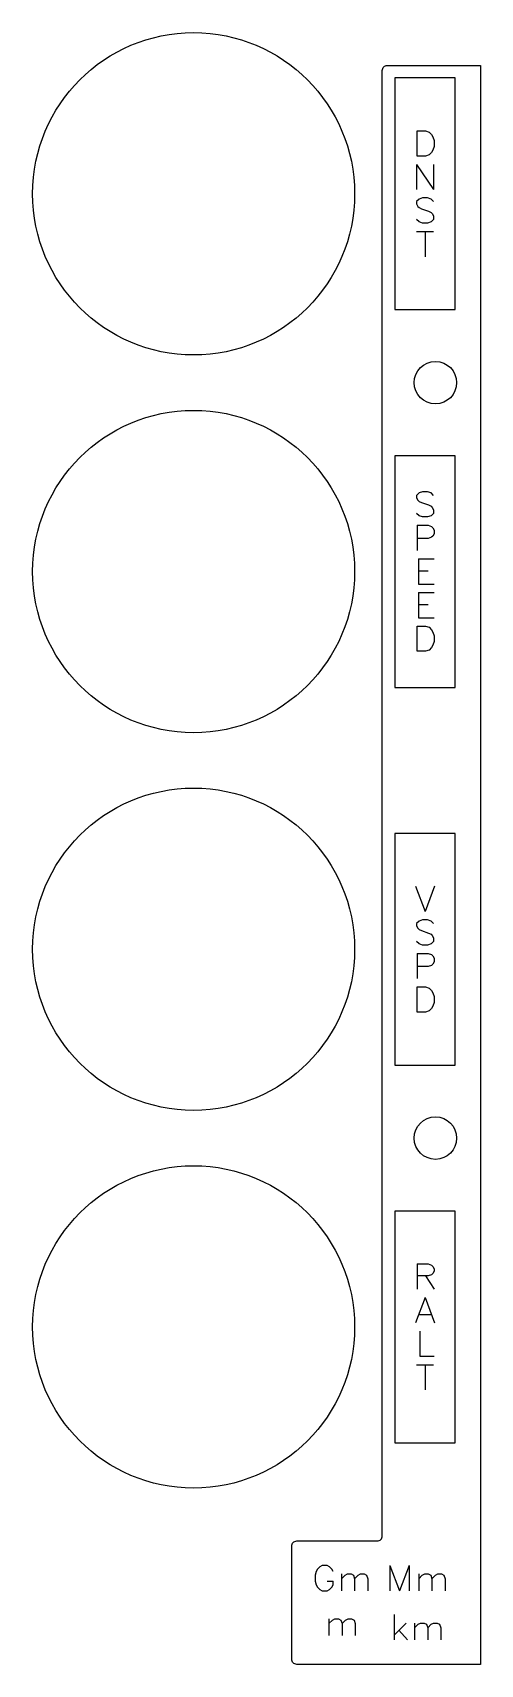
# Model space of a CAD drawing. Header units: millimetres. Extents: x -32 to 57, y -292 to 32.
import ezdxf

# ---------------------------------------------------------------- set-up
doc = ezdxf.new("R2010")
doc.units = ezdxf.units.MM
doc.layers.get('0').update_dxf_attribs({"linetype": 'CONTINUOUS'})

msp = doc.modelspace()

# ---------------------------------------------------------------- linework, layer by layer
for p, q in [((44.33, 5.83), (44.33, 0.83)), ((44.33, 5.83), (47.67, 0.83)), ((47.67, 5.83), (47.67, 0.83)), ((44.81, -1.07), (44.33, -1.55)), ((44.33, -1.55), (44.33, -2.02)), ((44.33, -2.02), (44.57, -2.5)), ((44.57, -2.5), (44.81, -2.74)), ((45.52, -0.83), (44.81, -1.07)), ((44.81, -2.74), (45.29, -2.98)), ((45.29, -2.98), (46.71, -3.45)), ((46.48, -0.83), (45.52, -0.83)), ((47.19, -1.07), (46.48, -0.83)), ((47.67, -1.55), (47.19, -1.07)), ((44.81, -5.6), (44.33, -5.12)), ((45.52, -5.83), (44.81, -5.6)), ((46.48, -5.83), (45.52, -5.83)), ((47.19, -5.6), (46.48, -5.83)), ((46.71, -3.45), (47.19, -3.69)), ((47.19, -3.69), (47.43, -3.93)), ((47.67, -5.12), (47.19, -5.6)), ((47.43, -3.93), (47.67, -4.4)), ((47.67, -4.4), (47.67, -5.12)), ((44.33, -7.5), (47.67, -7.5)), ((46, -7.5), (46, -12.5)), ((44.81, -59.4), (44.33, -59.88)), ((44.33, -59.88), (44.33, -60.36)), ((44.33, -60.36), (44.57, -60.83)), ((44.57, -60.83), (44.81, -61.07)), ((45.52, -59.17), (44.81, -59.4)), ((44.81, -61.07), (45.29, -61.31)), ((45.29, -61.31), (46.71, -61.79)), ((46.48, -59.17), (45.52, -59.17)), ((47.19, -59.4), (46.48, -59.17)), ((47.67, -59.88), (47.19, -59.4)), ((44.81, -63.93), (44.33, -63.45)), ((45.52, -64.17), (44.81, -63.93)), ((46.48, -64.17), (45.52, -64.17)), ((47.19, -63.93), (46.48, -64.17)), ((46.71, -61.79), (47.19, -62.02)), ((47.19, -62.02), (47.43, -62.26)), ((47.67, -63.45), (47.19, -63.93)), ((47.43, -62.26), (47.67, -62.74)), ((47.67, -62.74), (47.67, -63.45)), ((44.45, -65.83), (44.45, -70.83)), ((44.45, -65.83), (46.6, -65.83)), ((46.6, -65.83), (47.31, -66.07)), ((47.31, -66.07), (47.55, -66.31)), ((47.55, -67.98), (47.31, -68.21)), ((47.55, -66.31), (47.79, -66.79)), ((47.79, -67.5), (47.55, -67.98)), ((47.79, -66.79), (47.79, -67.5)), ((46.6, -68.45), (44.45, -68.45)), ((47.31, -68.21), (46.6, -68.45)), ((44.69, -72.5), (44.69, -77.5)), ((44.69, -72.5), (47.79, -72.5)), ((44.69, -74.88), (46.6, -74.88)), ((44.69, -77.5), (47.79, -77.5)), ((44.69, -79.17), (44.69, -84.17)), ((44.69, -79.17), (47.79, -79.17)), ((44.69, -81.55), (46.6, -81.55)), ((44.69, -84.17), (47.79, -84.17)), ((44.1, -137.5), (46, -142.5)), ((47.9, -137.5), (46, -142.5)), ((44.81, -144.4), (44.33, -144.88)), ((44.33, -144.88), (44.33, -145.36)), ((44.33, -145.36), (44.57, -145.83)), ((45.52, -144.17), (44.81, -144.4)), ((46.48, -144.17), (45.52, -144.17)), ((47.19, -144.4), (46.48, -144.17)), ((47.67, -144.88), (47.19, -144.4)), ((44.81, -148.93), (44.33, -148.45)), ((44.57, -145.83), (44.81, -146.07)), ((44.81, -146.07), (45.29, -146.31)), ((45.52, -149.17), (44.81, -148.93)), ((45.29, -146.31), (46.71, -146.79)), ((47.19, -148.93), (46.48, -149.17)), ((46.71, -146.79), (47.19, -147.02)), ((47.19, -147.02), (47.43, -147.26)), ((47.67, -148.45), (47.19, -148.93)), ((47.43, -147.26), (47.67, -147.74)), ((47.67, -147.74), (47.67, -148.45)), ((44.45, -150.83), (44.45, -155.83)), ((44.45, -150.83), (46.6, -150.83)), ((46.48, -149.17), (45.52, -149.17)), ((46.6, -150.83), (47.31, -151.07)), ((47.31, -151.07), (47.55, -151.31)), ((47.55, -151.31), (47.79, -151.79)), ((47.79, -151.79), (47.79, -152.5)), ((46.6, -153.45), (44.45, -153.45)), ((47.31, -153.21), (46.6, -153.45)), ((47.55, -152.98), (47.31, -153.21)), ((47.79, -152.5), (47.55, -152.98)), ((44.45, -212.5), (44.45, -217.5)), ((44.45, -212.5), (46.6, -212.5)), ((46.6, -212.5), (47.31, -212.74)), ((47.31, -212.74), (47.55, -212.98)), ((47.55, -212.98), (47.79, -213.45)), ((47.79, -213.45), (47.79, -213.93)), ((46.6, -214.88), (44.45, -214.88)), ((46.12, -214.88), (47.79, -217.5)), ((47.31, -214.64), (46.6, -214.88)), ((47.55, -214.4), (47.31, -214.64)), ((47.79, -213.93), (47.55, -214.4)), ((46, -219.17), (44.1, -224.17)), ((46, -219.17), (47.9, -224.17)), ((44.81, -222.5), (47.19, -222.5)), ((44.93, -225.83), (44.93, -230.83)), ((44.33, -232.5), (47.67, -232.5)), ((44.93, -230.83), (47.79, -230.83)), ((46, -232.5), (46, -237.5)), ((24.38, -273.57), (24.14, -274.28)), ((24.14, -274.28), (24.14, -275.47)), ((24.62, -273.09), (24.38, -273.57)), ((25.1, -272.61), (24.62, -273.09)), ((25.57, -272.37), (25.1, -272.61)), ((26.52, -272.37), (25.57, -272.37)), ((27, -272.61), (26.52, -272.37)), ((27.48, -273.09), (27, -272.61)), ((27.71, -273.57), (27.48, -273.09)), ((29.38, -274.04), (29.38, -277.37)), ((29.38, -274.99), (30.1, -274.28)), ((30.1, -274.28), (30.57, -274.04)), ((30.57, -274.04), (31.29, -274.04)), ((31.29, -274.04), (31.76, -274.28)), ((31.76, -274.28), (32, -274.99)), ((32, -274.99), (32.71, -274.28)), ((32, -274.99), (32, -277.37)), ((32.71, -274.28), (33.19, -274.04)), ((33.19, -274.04), (33.9, -274.04)), ((33.9, -274.04), (34.38, -274.28)), ((34.38, -274.28), (34.62, -274.99)), ((34.62, -274.99), (34.62, -277.37)), ((39.02, -272.37), (39.02, -277.37)), ((39.02, -272.37), (40.93, -277.37)), ((42.83, -272.37), (40.93, -277.37)), ((42.83, -272.37), (42.83, -277.37)), ((44.74, -274.04), (44.74, -277.37)), ((44.74, -274.99), (45.45, -274.28)), ((45.45, -274.28), (45.93, -274.04)), ((45.93, -274.04), (46.64, -274.04)), ((46.64, -274.04), (47.12, -274.28)), ((47.12, -274.28), (47.36, -274.99)), ((47.36, -274.99), (48.07, -274.28)), ((47.36, -274.99), (47.36, -277.37)), ((48.07, -274.28), (48.55, -274.04)), ((48.55, -274.04), (49.26, -274.04)), ((49.26, -274.04), (49.74, -274.28)), ((49.74, -274.28), (49.98, -274.99)), ((49.98, -274.99), (49.98, -277.37)), ((24.14, -275.47), (24.38, -276.18)), ((24.38, -276.18), (24.62, -276.66)), ((24.62, -276.66), (25.1, -277.14)), ((25.1, -277.14), (25.57, -277.37)), ((25.57, -277.37), (26.52, -277.37)), ((26.52, -275.47), (27.71, -275.47)), ((26.52, -277.37), (27, -277.14)), ((27, -277.14), (27.48, -276.66)), ((27.48, -276.66), (27.71, -276.18)), ((27.71, -276.18), (27.71, -275.47)), ((26.88, -282.96), (26.88, -286.29)), ((26.88, -283.91), (27.6, -283.2)), ((27.6, -283.2), (28.07, -282.96)), ((28.07, -282.96), (28.79, -282.96)), ((28.79, -282.96), (29.26, -283.2)), ((29.26, -283.2), (29.5, -283.91)), ((29.5, -283.91), (30.21, -283.2)), ((29.5, -283.91), (29.5, -286.29)), ((30.21, -283.2), (30.69, -282.96)), ((30.69, -282.96), (31.4, -282.96)), ((31.4, -282.96), (31.88, -283.2)), ((31.88, -283.2), (32.12, -283.91)), ((32.12, -283.91), (32.12, -286.29)), ((39.86, -282.12), (39.86, -287.12)), ((42.24, -283.79), (39.86, -286.17)), ((43.9, -283.79), (43.9, -287.12)), ((43.9, -284.74), (44.62, -284.03)), ((44.62, -284.03), (45.1, -283.79)), ((45.1, -283.79), (45.81, -283.79)), ((45.81, -283.79), (46.29, -284.03)), ((46.29, -284.03), (46.52, -284.74)), ((46.52, -284.74), (47.24, -284.03)), ((46.52, -284.74), (46.52, -287.12)), ((47.24, -284.03), (47.71, -283.79)), ((47.71, -283.79), (48.43, -283.79)), ((48.43, -283.79), (48.9, -284.03)), ((48.9, -284.03), (49.14, -284.74)), ((49.14, -284.74), (49.14, -287.12)), ((40.81, -285.22), (42.48, -287.12))]:
    msp.add_line(p, q)
msp.add_lwpolyline([(37.5, 24.5, -0.414214), (38.5, 25.5), (57, 25.5), (57, -292), (20.5, -292, -0.414214), (19.5, -291), (19.5, -268.5, -0.414214), (20.5, -267.5), (36.5, -267.5, 0.414214), (37.5, -266.5)], format="xyb", close=True)
for points in [[(52, 23), (40, 23), (40, -23), (52, -23)], [(44.45, 7.5), (44.45, 12.5), (46.12, 12.5), (46.83, 12.26), (47.31, 11.79), (47.55, 11.31), (47.79, 10.6), (47.79, 9.4), (47.55, 8.69), (47.31, 8.21), (46.83, 7.74), (46.12, 7.5)], [(52, -98), (52, -52), (40, -52), (40, -98)], [(44.45, -90.83), (44.45, -85.83), (46.12, -85.83), (46.83, -86.07), (47.31, -86.55), (47.55, -87.02), (47.79, -87.74), (47.79, -88.93), (47.55, -89.64), (47.31, -90.12), (46.83, -90.6), (46.12, -90.83)], [(52, -173), (52, -127), (40, -127), (40, -173)], [(44.45, -162.5), (44.45, -157.5), (46.12, -157.5), (46.83, -157.74), (47.31, -158.21), (47.55, -158.69), (47.79, -159.4), (47.79, -160.6), (47.55, -161.31), (47.31, -161.79), (46.83, -162.26), (46.12, -162.5)], [(52, -248), (52, -202), (40, -202), (40, -248)]]:
    msp.add_lwpolyline(points, close=True)
for centre, radius in [((0, 0), 32), ((48.06, -37.5), 4.22), ((0, -75), 32), ((0, -150), 32), ((48.06, -187.5), 4.22), ((0, -225), 32)]:
    msp.add_circle(centre, radius)

doc.saveas('drawing.dxf')
